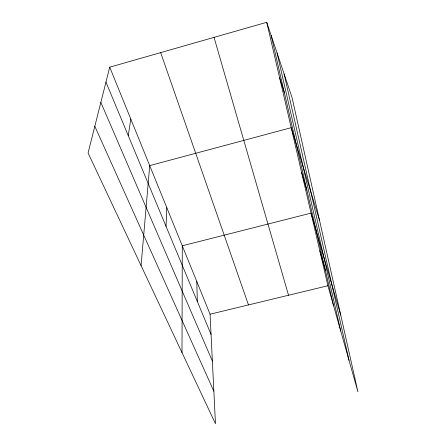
<?xml version="1.0" encoding="UTF-8"?>
<svg xmlns="http://www.w3.org/2000/svg" width="446" height="446" viewBox="0 0 446 446"><rect width="100%" height="100%" fill="white"/><g stroke="black" fill="none" stroke-linecap="round" stroke-linejoin="round"><path stroke-width="0.67" d="M182.001 352.608L182.275 245.796L311.057 213.121L340.738 315.066M166.063 226.417L166.782 207.652M141.07 265.615L149.711 165.617L291.21 127.684L319.592 220.597M128.253 135.651L130.795 119.049M109.733 67.179L88.079 153L215.457 423.7L210.06 314.207L109.733 67.179L266.73 22.3L292.002 97.367L357.921 391.811L327.922 285.73L266.73 22.3M210.06 314.207L327.922 285.73M94.825 126.251L213.857 391.253M100.846 102.385L212.368 361.054M105.958 82.125L211.058 334.444M160.666 52.617L248.467 304.925M279.648 77.899L284.403 92.891M301.624 172.524L306.865 190.158M214.041 37.364L288.534 295.246M319.882 251.115L325.351 270.215M271.101 35.29L333.452 305.276M277.05 52.957L340.727 331.016M284.085 73.846L349.012 360.296M196.797 281.56L197.322 301.474"/></g></svg>
